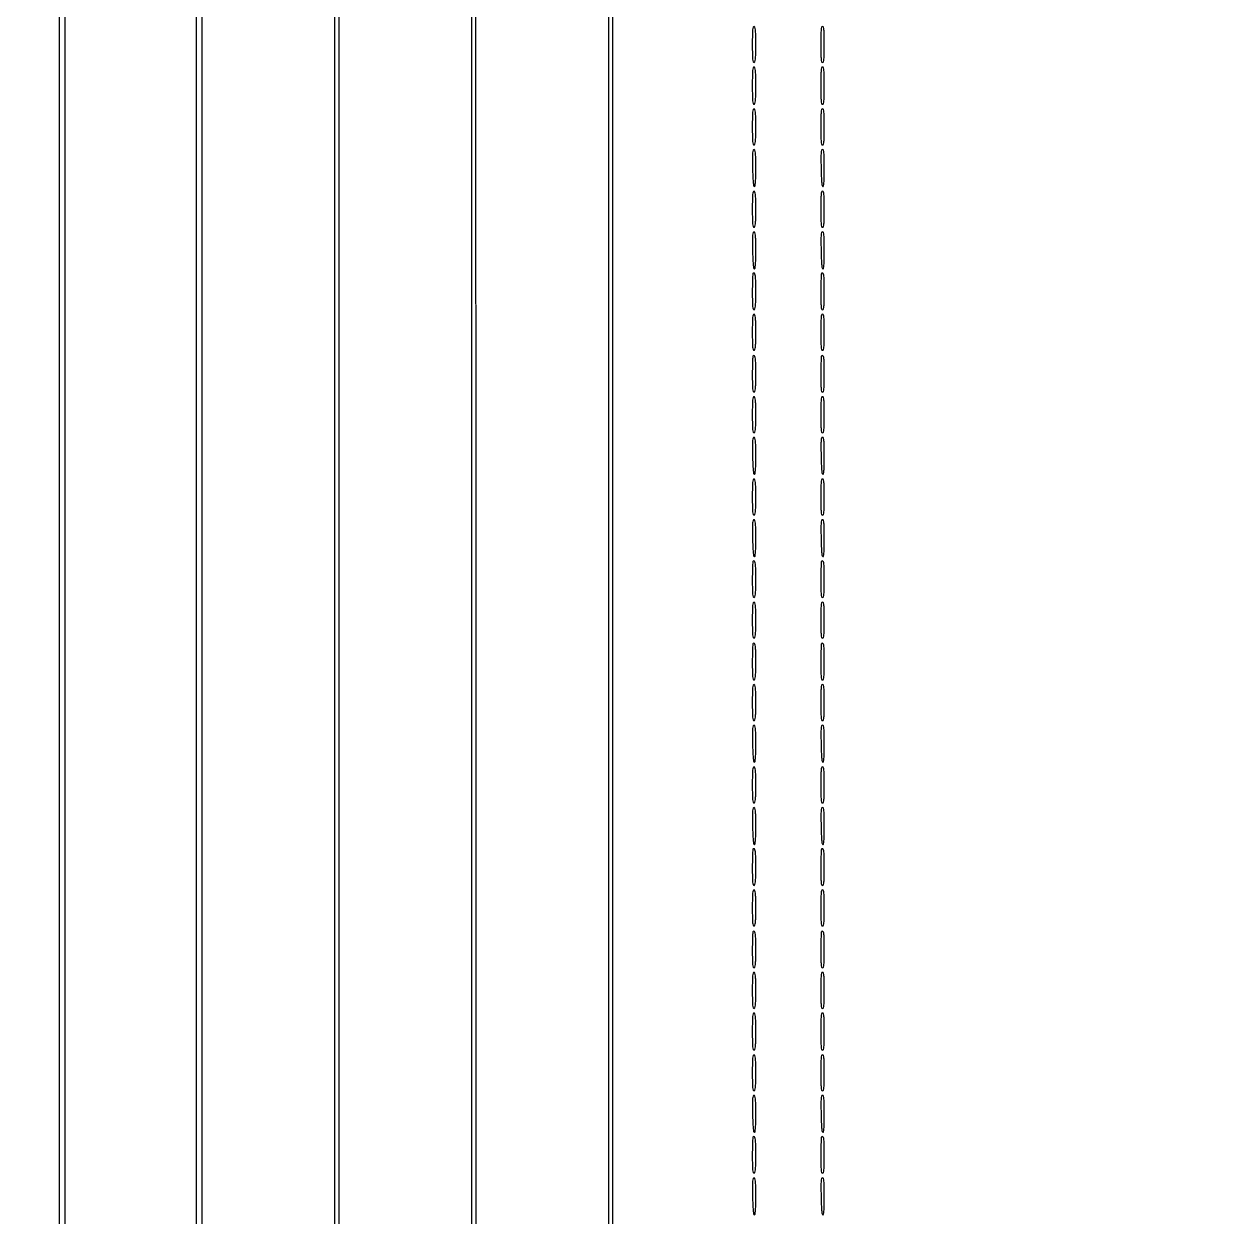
# Model space of a CAD drawing. Extents: x 56 to 1133, y 13 to 780.
# Drawn here: x 957 to 1045.1, y 379.2 to 466.1 of the extents above; entities that cross this region are included whole.
import ezdxf

# ---------------------------------------------------------------- set-up
doc = ezdxf.new("R2010")
doc.units = 0
doc.header["$MEASUREMENT"] = 0

msp = doc.modelspace()

# ---------------------------------------------------------------- linework, layer by layer
for points in [[(1017.40694, 575.895877, -0.000001), (1070.584681, 576.252606, -0.000002), (1122.697079, 576.601864, -0.000762)], [(949.508039, 401.901185, -0.000001), (949.529232, 360.757398, -0.000095), (949.545571, 310.204162, -0.000033), (949.5504, 237.340307)], [(949.8888, 237.360368, -0.000033), (949.893629, 310.215336, -0.000095), (949.909968, 360.762414, -0.000001), (949.931161, 401.901185, -0.259795)], [(529.032925, 286.436984, -0.000002), (529.83462, 265.012438, -0.000004), (530.769888, 240.009811, -0.000003), (531.839084, 211.4154, 0.000001), (532.991169, 180.601107, 0.000001), (534.178651, 148.843697, 0.000001), (535.23949, 120.47627, 0.000003), (535.941746, 101.701946, 0.000115)], [(1130.14234, 577.288816, 0.000001), (1112.945079, 577.188951, 0.000111)], [(709.121796, 442.82444, 0.000019), (709.1172, 324.090018, -0.000009), (709.114218, 161.564965, -0.000147)], [(709.450724, 554.916273, 0.000002), (709.414274, 575.305401, 0.198447)], [(528.70788, 577.073614, 0.000003), (528.686579, 549.005158, 0.000159)], [(1130.319428, 549.297508, 0.000003), (1130.298148, 577.178284, 0.310328)], [(999.895262, 130.411957, -0.000016), (999.889323, 214.686923, -0.00001), (999.8874, 314.7966), (999.8874, 575.8722)], [(949.587434, 542.270097, 0.000039), (949.571505, 496.352385, -0.000069), (949.557295, 461.418893, -0.000198), (949.534419, 437.103757, -0.000003), (949.50785, 417.314747, -0.198562)], [(949.93135, 417.399347, -0.000003), (949.904781, 437.177782, -0.000198), (949.881905, 461.479932, -0.000069), (949.867695, 496.394685, 0.000039), (949.851766, 542.287802, 0.000362)], [(867.494661, 577.364799, 0.000005), (856.344487, 577.379916, 0.00021)], [(1123.689615, 116.367112, -0.000006), (1124.783934, 145.734891, -0.000006), (1126.038574, 179.384269, -0.000006), (1127.294472, 213.046277), (1130.3406, 294.666454), (1130.3406, 435.948782, 0.000028), (1130.336459, 510.110125, 0.000161)], [(948.659575, 576.547368, -0.000048), (957.461752, 576.51982, -0.008945), (958.36995, 576.50064), (959.5332, 576.455244), (959.5332, 319.063104), (959.5332, 61.670964)], [(829.207259, 290.42785, 0.000009), (829.185801, 269.624214, 0.000219)], [(947.132276, 416.105532, -0.000035), (941.408386, 416.084054, -0.000713)], [(709.096025, 106.631092, -0.000008), (709.074425, 72.940537, -0.213464)], [(950.059714, 402.131656, 0.000078), (950.060905, 409.6207, 0.000094)]]:
    msp.add_lwpolyline(points, format="xyb")
for points in [[(967.46445, 576.326716), (969.516, 576.276178), (969.516, 317.367389, -0.000017), (969.512651, 218.088578, -0.000028), (969.50231, 134.513057), (969.488619, 58.477819, -0.414161), (969.469396, 58.4586, -0.062529), (969.333274, 58.47569, -0.000357), (968.082385, 58.795769, -0.00172), (966.921999, 59.097832, -0.005155), (966.132, 59.31512, -0.006547), (964.361381, 59.846997, -0.007002), (962.644711, 60.413811, -0.006957), (961.177443, 60.94414, -0.027757), (960.303072, 61.330678), (959.9562, 61.507639), (959.9562, 318.993875), (959.9562, 576.480112), (962.68455, 576.428683, -0.000361), (963.879019, 576.405303, -0.000259), (965.21409, 576.377515, -0.000262), (966.485351, 576.349731, -0.000563)], [(977.61645, 576.157693), (979.5834, 576.107068), (979.5834, 316.299035), (979.5834, 56.491002), (979.13925, 56.549162, -0.012122), (978.180356, 56.698453, -0.001695), (976.206268, 57.061926, -0.002095), (974.078241, 57.470444, -0.003243), (972.24435, 57.842843), (969.939, 58.32657), (969.939, 317.319261), (969.939, 576.311952), (972.79425, 576.260135, -0.00044), (974.031342, 576.236595, -0.000334), (975.388562, 576.208668, -0.000337), (976.662474, 576.180746, -0.000786)], [(987.76845, 575.988588), (989.5662, 575.938071), (989.5662, 315.462423), (989.5662, 54.986776), (989.37585, 55.028828, 0.019456), (989.233932, 55.054435, 0.000362), (988.483452, 55.159339, 0.000888), (987.607788, 55.279509, 0.000594), (986.6052, 55.414071, -0.002425), (984.748672, 55.670168, -0.001718), (982.667481, 55.974852, -0.00098), (980.717966, 56.271013, -0.018582), (980.11215, 56.387448), (979.9218, 56.431424), (979.9218, 316.287219), (979.9218, 576.143015), (982.94625, 576.09106, -0.000557), (984.235942, 576.067467, -0.00046), (985.610357, 576.039527, -0.000465), (986.871123, 576.011563, -0.001247)], [(996.94755, 575.872373), (999.549, 575.8722), (999.549, 314.8389), (999.549, 53.8056), (999.37686, 53.8056, -0.029907), (999.123591, 53.820763, -0.000074), (995.543404, 54.251522, -0.000454), (992.328113, 54.641822, -0.003128), (990.7506, 54.844791), (989.9469, 54.953313), (989.925736, 315.468634), (989.904573, 575.983955), (992.125336, 575.928251, 0.002222), (993.162103, 575.906856, 0.00115), (994.457927, 575.888859, 0.001143), (995.789832, 575.876471, 0.001737)], [(1010.0394, 464.6655, 0.002961), (1010.043679, 463.942852, 0.021161), (1010.062597, 463.5939, 0.045065), (1010.098112, 463.405724, 0.33533), (1010.1663, 463.3542, 0.33533), (1010.234488, 463.405724, 0.045065), (1010.270003, 463.5939, 0.021161), (1010.288921, 463.942852, 0.002961), (1010.2932, 464.6655, 0.002961), (1010.288921, 465.388148, 0.021161), (1010.270003, 465.7371, 0.045065), (1010.234488, 465.925276, 0.33533), (1010.1663, 465.9768, 0.33533), (1010.098112, 465.925276, 0.045065), (1010.062597, 465.7371, 0.021161), (1010.043679, 465.388148, 0.002961)], [(1015.0308, 464.6655, 0.002961), (1015.035079, 463.942852, 0.021161), (1015.053997, 463.5939, 0.045065), (1015.089512, 463.405724, 0.33533), (1015.1577, 463.3542, 0.33533), (1015.225888, 463.405724, 0.045065), (1015.261403, 463.5939, 0.021161), (1015.280321, 463.942852, 0.002961), (1015.2846, 464.6655, 0.002961), (1015.280321, 465.388148, 0.021161), (1015.261403, 465.7371, 0.045065), (1015.225888, 465.925276, 0.33533), (1015.1577, 465.9768, 0.33533), (1015.089512, 465.925276, 0.045065), (1015.053997, 465.7371, 0.021161), (1015.035079, 465.388148, 0.002961)], [(1010.0394, 461.6622, 0.002849), (1010.043658, 460.914986, 0.020523), (1010.062533, 460.55535, 0.04313), (1010.097853, 460.360899, 0.338315), (1010.1663, 460.3086, 0.338315), (1010.234747, 460.360899, 0.04313), (1010.270067, 460.55535, 0.020523), (1010.288942, 460.914986, 0.002849), (1010.2932, 461.6622, 0.002849), (1010.288942, 462.409414, 0.020523), (1010.270067, 462.76905, 0.04313), (1010.234747, 462.963501, 0.338315), (1010.1663, 463.0158, 0.338315), (1010.097853, 462.963501, 0.04313), (1010.062533, 462.76905, 0.020523), (1010.043658, 462.409414, 0.002849)], [(1015.0308, 461.6622, 0.002849), (1015.035058, 460.914986, 0.020523), (1015.053933, 460.55535, 0.04313), (1015.089253, 460.360899, 0.338315), (1015.1577, 460.3086, 0.338315), (1015.226147, 460.360899, 0.04313), (1015.261467, 460.55535, 0.020523), (1015.280342, 460.914986, 0.002849), (1015.2846, 461.6622, 0.002849), (1015.280342, 462.409414, 0.020523), (1015.261467, 462.76905, 0.04313), (1015.226147, 462.963501, 0.338315), (1015.1577, 463.0158, 0.338315), (1015.089253, 462.963501, 0.04313), (1015.053933, 462.76905, 0.020523), (1015.035058, 462.409414, 0.002849)], [(1010.0394, 458.6589, 0.002961), (1010.043679, 457.936252, 0.021161), (1010.062597, 457.5873, 0.045065), (1010.098112, 457.399124, 0.33533), (1010.1663, 457.3476, 0.33533), (1010.234488, 457.399124, 0.045065), (1010.270003, 457.5873, 0.021161), (1010.288921, 457.936252, 0.002961), (1010.2932, 458.6589, 0.002961), (1010.288921, 459.381548, 0.021161), (1010.270003, 459.7305, 0.045065), (1010.234488, 459.918676, 0.33533), (1010.1663, 459.9702, 0.33533), (1010.098112, 459.918676, 0.045065), (1010.062597, 459.7305, 0.021161), (1010.043679, 459.381548, 0.002961)], [(1015.0308, 458.6589, 0.002961), (1015.035079, 457.936252, 0.021161), (1015.053997, 457.5873, 0.045065), (1015.089512, 457.399124, 0.33533), (1015.1577, 457.3476, 0.33533), (1015.225888, 457.399124, 0.045065), (1015.261403, 457.5873, 0.021161), (1015.280321, 457.936252, 0.002961), (1015.2846, 458.6589, 0.002961), (1015.280321, 459.381548, 0.021161), (1015.261403, 459.7305, 0.045065), (1015.225888, 459.918676, 0.33533), (1015.1577, 459.9702, 0.33533), (1015.089512, 459.918676, 0.045065), (1015.053997, 459.7305, 0.021161), (1015.035079, 459.381548, 0.002961)], [(1010.058402, 455.683707, 0.00406), (1010.074728, 455.04845, 0.015187), (1010.100342, 454.649955, 0.015954), (1010.133887, 454.386121, 0.279848), (1010.18745, 454.323057, 0.457179), (1010.241833, 454.355409, 0.024232), (1010.270953, 454.581545, 0.016613), (1010.288691, 454.963631, 0.003292), (1010.2932, 455.64855, 0.002775), (1010.288992, 456.406734, 0.020868), (1010.270044, 456.76505, 0.045773), (1010.234017, 456.956458, 0.335075), (1010.164152, 457.0092, 0.334735), (1010.095124, 456.957157, 0.049826), (1010.062064, 456.77463, 0.021548), (1010.049413, 456.42841, 0.002753)], [(1015.049802, 455.683707, 0.00406), (1015.066128, 455.04845, 0.015187), (1015.091742, 454.649955, 0.015954), (1015.125287, 454.386121, 0.279848), (1015.17885, 454.323057, 0.457179), (1015.233233, 454.355409, 0.024232), (1015.262353, 454.581545, 0.016613), (1015.280091, 454.963631, 0.003292), (1015.2846, 455.64855, 0.002775), (1015.280392, 456.406734, 0.020868), (1015.261444, 456.76505, 0.045773), (1015.225417, 456.956458, 0.335075), (1015.155552, 457.0092, 0.334735), (1015.086524, 456.957157, 0.049826), (1015.053464, 456.77463, 0.021548), (1015.040813, 456.42841, 0.002753)], [(1010.0394, 452.6523, 0.002961), (1010.043679, 451.929652, 0.021161), (1010.062597, 451.5807, 0.045065), (1010.098112, 451.392524, 0.33533), (1010.1663, 451.341, 0.33533), (1010.234488, 451.392524, 0.045065), (1010.270003, 451.5807, 0.021161), (1010.288921, 451.929652, 0.002961), (1010.2932, 452.6523, 0.002961), (1010.288921, 453.374948, 0.021161), (1010.270003, 453.7239, 0.045065), (1010.234488, 453.912076, 0.33533), (1010.1663, 453.9636, 0.33533), (1010.098112, 453.912076, 0.045065), (1010.062597, 453.7239, 0.021161), (1010.043679, 453.374948, 0.002961)], [(1015.0308, 452.6523, 0.002961), (1015.035079, 451.929652, 0.021161), (1015.053997, 451.5807, 0.045065), (1015.089512, 451.392524, 0.33533), (1015.1577, 451.341, 0.33533), (1015.225888, 451.392524, 0.045065), (1015.261403, 451.5807, 0.021161), (1015.280321, 451.929652, 0.002961), (1015.2846, 452.6523, 0.002961), (1015.280321, 453.374948, 0.021161), (1015.261403, 453.7239, 0.045065), (1015.225888, 453.912076, 0.33533), (1015.1577, 453.9636, 0.33533), (1015.089512, 453.912076, 0.045065), (1015.053997, 453.7239, 0.021161), (1015.035079, 453.374948, 0.002961)], [(1010.058402, 449.677107, 0.00406), (1010.074728, 449.04185, 0.015187), (1010.100342, 448.643355, 0.015954), (1010.133887, 448.379521, 0.279848), (1010.18745, 448.316457, 0.457179), (1010.241833, 448.348809, 0.024232), (1010.270953, 448.574945, 0.016613), (1010.288691, 448.957031, 0.003292), (1010.2932, 449.64195, 0.002775), (1010.288992, 450.400134, 0.020868), (1010.270044, 450.75845, 0.045773), (1010.234017, 450.949858, 0.335075), (1010.164152, 451.0026, 0.334735), (1010.095124, 450.950557, 0.049826), (1010.062064, 450.76803, 0.021548), (1010.049413, 450.42181, 0.002753)], [(1015.049802, 449.677107, 0.00406), (1015.066128, 449.04185, 0.015187), (1015.091742, 448.643355, 0.015954), (1015.125287, 448.379521, 0.279848), (1015.17885, 448.316457, 0.457179), (1015.233233, 448.348809, 0.024232), (1015.262353, 448.574945, 0.016613), (1015.280091, 448.957031, 0.003292), (1015.2846, 449.64195, 0.002775), (1015.280392, 450.400134, 0.020868), (1015.261444, 450.75845, 0.045773), (1015.225417, 450.949858, 0.335075), (1015.155552, 451.0026, 0.334735), (1015.086524, 450.950557, 0.049826), (1015.053464, 450.76803, 0.021548), (1015.040813, 450.42181, 0.002753)], [(1010.0958, 447.9852, 0.185783), (1010.073036, 447.933952, 0.00225), (1010.055968, 447.564315, 0.006347), (1010.043474, 447.132885, 0.004064), (1010.0394, 446.6316, 0.003), (1010.043687, 445.917141, 0.021382), (1010.062619, 445.57175, 0.045736), (1010.0982, 445.385659, 0.334295), (1010.1663, 445.3344, 0.338315), (1010.234747, 445.386699, 0.04313), (1010.270067, 445.58115, 0.020523), (1010.288942, 445.940786, 0.002849), (1010.2932, 446.688, 0.00412), (1010.286554, 447.494555, 0.033647), (1010.255746, 447.861568, 0.167132), (1010.190339, 447.986525, 0.406029)], [(1015.0872, 447.9852, 0.185783), (1015.064436, 447.933952, 0.00225), (1015.047367, 447.564315, 0.006347), (1015.034874, 447.132885, 0.004064), (1015.0308, 446.6316, 0.003), (1015.035087, 445.917141, 0.021382), (1015.054019, 445.57175, 0.045736), (1015.0896, 445.385659, 0.334295), (1015.1577, 445.3344, 0.338315), (1015.226147, 445.386699, 0.04313), (1015.261467, 445.58115, 0.020523), (1015.280342, 445.940786, 0.002849), (1015.2846, 446.688, 0.00412), (1015.277954, 447.494555, 0.033647), (1015.247146, 447.861568, 0.167132), (1015.181739, 447.986525, 0.406029)], [(1010.0394, 443.6847, 0.002961), (1010.043679, 442.962052, 0.021161), (1010.062597, 442.6131, 0.045065), (1010.098112, 442.424924, 0.33533), (1010.1663, 442.3734, 0.33533), (1010.234488, 442.424924, 0.045065), (1010.270003, 442.6131, 0.021161), (1010.288921, 442.962052, 0.002961), (1010.2932, 443.6847, 0.002961), (1010.288921, 444.407348, 0.021161), (1010.270003, 444.7563, 0.045065), (1010.234488, 444.944476, 0.33533), (1010.1663, 444.996, 0.33533), (1010.098112, 444.944476, 0.045065), (1010.062597, 444.7563, 0.021161), (1010.043679, 444.407348, 0.002961)], [(1015.0308, 443.6847, 0.002961), (1015.035079, 442.962052, 0.021161), (1015.053997, 442.6131, 0.045065), (1015.089512, 442.424924, 0.33533), (1015.1577, 442.3734, 0.33533), (1015.225888, 442.424924, 0.045065), (1015.261403, 442.6131, 0.021161), (1015.280321, 442.962052, 0.002961), (1015.2846, 443.6847, 0.002961), (1015.280321, 444.407348, 0.021161), (1015.261403, 444.7563, 0.045065), (1015.225888, 444.944476, 0.33533), (1015.1577, 444.996, 0.33533), (1015.089512, 444.944476, 0.045065), (1015.053997, 444.7563, 0.021161), (1015.035079, 444.407348, 0.002961)], [(1010.0958, 441.9786, 0.185783), (1010.073036, 441.927352, 0.00225), (1010.055968, 441.557715, 0.006347), (1010.043474, 441.126285, 0.004064), (1010.0394, 440.625, 0.003), (1010.043687, 439.910541, 0.021382), (1010.062619, 439.56515, 0.045736), (1010.0982, 439.379059, 0.334295), (1010.1663, 439.3278, 0.338315), (1010.234747, 439.380099, 0.04313), (1010.270067, 439.57455, 0.020523), (1010.288942, 439.934186, 0.002849), (1010.2932, 440.6814, 0.00412), (1010.286554, 441.487955, 0.033647), (1010.255746, 441.854968, 0.167132), (1010.190339, 441.979925, 0.406029)], [(1015.0872, 441.9786, 0.185783), (1015.064436, 441.927352, 0.00225), (1015.047367, 441.557715, 0.006347), (1015.034874, 441.126285, 0.004064), (1015.0308, 440.625, 0.003), (1015.035087, 439.910541, 0.021382), (1015.054019, 439.56515, 0.045736), (1015.0896, 439.379059, 0.334295), (1015.1577, 439.3278, 0.338315), (1015.226147, 439.380099, 0.04313), (1015.261467, 439.57455, 0.020523), (1015.280342, 439.934186, 0.002849), (1015.2846, 440.6814, 0.00412), (1015.277954, 441.487955, 0.033647), (1015.247146, 441.854968, 0.167132), (1015.181739, 441.979925, 0.406029)], [(1010.0394, 437.6781, 0.002961), (1010.043679, 436.955452, 0.021161), (1010.062597, 436.6065, 0.045065), (1010.098112, 436.418324, 0.33533), (1010.1663, 436.3668, 0.33533), (1010.234488, 436.418324, 0.045065), (1010.270003, 436.6065, 0.021161), (1010.288921, 436.955452, 0.002961), (1010.2932, 437.6781, 0.002961), (1010.288921, 438.400748, 0.021161), (1010.270003, 438.7497, 0.045065), (1010.234488, 438.937876, 0.33533), (1010.1663, 438.9894, 0.33533), (1010.098112, 438.937876, 0.045065), (1010.062597, 438.7497, 0.021161), (1010.043679, 438.400748, 0.002961)], [(1015.0308, 437.6781, 0.002961), (1015.035079, 436.955452, 0.021161), (1015.053997, 436.6065, 0.045065), (1015.089512, 436.418324, 0.33533), (1015.1577, 436.3668, 0.33533), (1015.225888, 436.418324, 0.045065), (1015.261403, 436.6065, 0.021161), (1015.280321, 436.955452, 0.002961), (1015.2846, 437.6781, 0.002961), (1015.280321, 438.400748, 0.021161), (1015.261403, 438.7497, 0.045065), (1015.225888, 438.937876, 0.33533), (1015.1577, 438.9894, 0.33533), (1015.089512, 438.937876, 0.045065), (1015.053997, 438.7497, 0.021161), (1015.035079, 438.400748, 0.002961)], [(1010.058402, 434.702907, 0.00406), (1010.074728, 434.06765, 0.015187), (1010.100342, 433.669155, 0.015954), (1010.133887, 433.405321, 0.279848), (1010.18745, 433.342257, 0.457179), (1010.241833, 433.374609, 0.024232), (1010.270953, 433.600745, 0.016613), (1010.288691, 433.982831, 0.003292), (1010.2932, 434.66775, 0.002775), (1010.288992, 435.425934, 0.020868), (1010.270044, 435.78425, 0.045773), (1010.234017, 435.975658, 0.335075), (1010.164152, 436.0284, 0.334735), (1010.095124, 435.976357, 0.049826), (1010.062064, 435.79383, 0.021548), (1010.049413, 435.44761, 0.002753)], [(1015.049802, 434.702907, 0.00406), (1015.066128, 434.06765, 0.015187), (1015.091742, 433.669155, 0.015954), (1015.125287, 433.405321, 0.279848), (1015.17885, 433.342257, 0.457179), (1015.233233, 433.374609, 0.024232), (1015.262353, 433.600745, 0.016613), (1015.280091, 433.982831, 0.003292), (1015.2846, 434.66775, 0.002775), (1015.280392, 435.425934, 0.020868), (1015.261444, 435.78425, 0.045773), (1015.225417, 435.975658, 0.335075), (1015.155552, 436.0284, 0.334735), (1015.086524, 435.976357, 0.049826), (1015.053464, 435.79383, 0.021548), (1015.040813, 435.44761, 0.002753)], [(1010.0394, 431.6715, 0.002961), (1010.043679, 430.948852, 0.021161), (1010.062597, 430.5999, 0.045065), (1010.098112, 430.411724, 0.33533), (1010.1663, 430.3602, 0.33533), (1010.234488, 430.411724, 0.045065), (1010.270003, 430.5999, 0.021161), (1010.288921, 430.948852, 0.002961), (1010.2932, 431.6715, 0.002961), (1010.288921, 432.394148, 0.021161), (1010.270003, 432.7431, 0.045065), (1010.234488, 432.931276, 0.33533), (1010.1663, 432.9828, 0.33533), (1010.098112, 432.931276, 0.045065), (1010.062597, 432.7431, 0.021161), (1010.043679, 432.394148, 0.002961)], [(1015.0308, 431.6715, 0.002961), (1015.035079, 430.948852, 0.021161), (1015.053997, 430.5999, 0.045065), (1015.089512, 430.411724, 0.33533), (1015.1577, 430.3602, 0.33533), (1015.225888, 430.411724, 0.045065), (1015.261403, 430.5999, 0.021161), (1015.280321, 430.948852, 0.002961), (1015.2846, 431.6715, 0.002961), (1015.280321, 432.394148, 0.021161), (1015.261403, 432.7431, 0.045065), (1015.225888, 432.931276, 0.33533), (1015.1577, 432.9828, 0.33533), (1015.089512, 432.931276, 0.045065), (1015.053997, 432.7431, 0.021161), (1015.035079, 432.394148, 0.002961)], [(1010.058402, 428.696307, 0.00406), (1010.074728, 428.06105, 0.015187), (1010.100342, 427.662555, 0.015954), (1010.133887, 427.398721, 0.279848), (1010.18745, 427.335657, 0.457179), (1010.241833, 427.368009, 0.024232), (1010.270953, 427.594145, 0.016613), (1010.288691, 427.976231, 0.003292), (1010.2932, 428.66115, 0.002775), (1010.288992, 429.419334, 0.020868), (1010.270044, 429.77765, 0.045773), (1010.234017, 429.969058, 0.335075), (1010.164152, 430.0218, 0.334735), (1010.095124, 429.969757, 0.049826), (1010.062064, 429.78723, 0.021548), (1010.049413, 429.44101, 0.002753)], [(1015.049802, 428.696307, 0.00406), (1015.066128, 428.06105, 0.015187), (1015.091742, 427.662555, 0.015954), (1015.125287, 427.398721, 0.279848), (1015.17885, 427.335657, 0.457179), (1015.233233, 427.368009, 0.024232), (1015.262353, 427.594145, 0.016613), (1015.280091, 427.976231, 0.003292), (1015.2846, 428.66115, 0.002775), (1015.280392, 429.419334, 0.020868), (1015.261444, 429.77765, 0.045773), (1015.225417, 429.969058, 0.335075), (1015.155552, 430.0218, 0.334735), (1015.086524, 429.969757, 0.049826), (1015.053464, 429.78723, 0.021548), (1015.040813, 429.44101, 0.002753)], [(1010.0958, 427.0044, 0.185783), (1010.073036, 426.953152, 0.00225), (1010.055968, 426.583515, 0.006347), (1010.043474, 426.152085, 0.004064), (1010.0394, 425.6508, 0.003), (1010.043687, 424.936341, 0.021382), (1010.062619, 424.59095, 0.045736), (1010.0982, 424.404859, 0.334295), (1010.1663, 424.3536, 0.338315), (1010.234747, 424.405899, 0.04313), (1010.270067, 424.60035, 0.020523), (1010.288942, 424.959986, 0.002849), (1010.2932, 425.7072, 0.00412), (1010.286554, 426.513755, 0.033647), (1010.255746, 426.880768, 0.167132), (1010.190339, 427.005725, 0.406029)], [(1015.0872, 427.0044, 0.185783), (1015.064436, 426.953152, 0.00225), (1015.047367, 426.583515, 0.006347), (1015.034874, 426.152085, 0.004064), (1015.0308, 425.6508, 0.003), (1015.035087, 424.936341, 0.021382), (1015.054019, 424.59095, 0.045736), (1015.0896, 424.404859, 0.334295), (1015.1577, 424.3536, 0.338315), (1015.226147, 424.405899, 0.04313), (1015.261467, 424.60035, 0.020523), (1015.280342, 424.959986, 0.002849), (1015.2846, 425.7072, 0.00412), (1015.277954, 426.513755, 0.033647), (1015.247146, 426.880768, 0.167132), (1015.181739, 427.005725, 0.406029)], [(1010.0394, 422.7039, 0.002961), (1010.043679, 421.981252, 0.021161), (1010.062597, 421.6323, 0.045065), (1010.098112, 421.444124, 0.33533), (1010.1663, 421.3926, 0.33533), (1010.234488, 421.444124, 0.045065), (1010.270003, 421.6323, 0.021161), (1010.288921, 421.981252, 0.002961), (1010.2932, 422.7039, 0.002961), (1010.288921, 423.426548, 0.021161), (1010.270003, 423.7755, 0.045065), (1010.234488, 423.963676, 0.33533), (1010.1663, 424.0152, 0.33533), (1010.098112, 423.963676, 0.045065), (1010.062597, 423.7755, 0.021161), (1010.043679, 423.426548, 0.002961)], [(1015.0308, 422.7039, 0.002961), (1015.035079, 421.981252, 0.021161), (1015.053997, 421.6323, 0.045065), (1015.089512, 421.444124, 0.33533), (1015.1577, 421.3926, 0.33533), (1015.225888, 421.444124, 0.045065), (1015.261403, 421.6323, 0.021161), (1015.280321, 421.981252, 0.002961), (1015.2846, 422.7039, 0.002961), (1015.280321, 423.426548, 0.021161), (1015.261403, 423.7755, 0.045065), (1015.225888, 423.963676, 0.33533), (1015.1577, 424.0152, 0.33533), (1015.089512, 423.963676, 0.045065), (1015.053997, 423.7755, 0.021161), (1015.035079, 423.426548, 0.002961)], [(1010.0958, 420.9978, 0.185783), (1010.073036, 420.946552, 0.00225), (1010.055968, 420.576915, 0.006347), (1010.043474, 420.145485, 0.004064), (1010.0394, 419.6442, 0.003), (1010.043687, 418.929741, 0.021382), (1010.062619, 418.58435, 0.045736), (1010.0982, 418.398259, 0.334295), (1010.1663, 418.347, 0.338315), (1010.234747, 418.399299, 0.04313), (1010.270067, 418.59375, 0.020523), (1010.288942, 418.953386, 0.002849), (1010.2932, 419.7006, 0.00412), (1010.286554, 420.507155, 0.033647), (1010.255746, 420.874168, 0.167132), (1010.190339, 420.999125, 0.406029)], [(1015.0872, 420.9978, 0.185783), (1015.064436, 420.946552, 0.00225), (1015.047367, 420.576915, 0.006347), (1015.034874, 420.145485, 0.004064), (1015.0308, 419.6442, 0.003), (1015.035087, 418.929741, 0.021382), (1015.054019, 418.58435, 0.045736), (1015.0896, 418.398259, 0.334295), (1015.1577, 418.347, 0.338315), (1015.226147, 418.399299, 0.04313), (1015.261467, 418.59375, 0.020523), (1015.280342, 418.953386, 0.002849), (1015.2846, 419.7006, 0.00412), (1015.277954, 420.507155, 0.033647), (1015.247146, 420.874168, 0.167132), (1015.181739, 420.999125, 0.406029)], [(1010.0394, 416.6973, 0.002961), (1010.043679, 415.974652, 0.021161), (1010.062597, 415.6257, 0.045065), (1010.098112, 415.437524, 0.33533), (1010.1663, 415.386, 0.33533), (1010.234488, 415.437524, 0.045065), (1010.270003, 415.6257, 0.021161), (1010.288921, 415.974652, 0.002961), (1010.2932, 416.6973, 0.002961), (1010.288921, 417.419948, 0.021161), (1010.270003, 417.7689, 0.045065), (1010.234488, 417.957076, 0.33533), (1010.1663, 418.0086, 0.33533), (1010.098112, 417.957076, 0.045065), (1010.062597, 417.7689, 0.021161), (1010.043679, 417.419948, 0.002961)], [(1015.0308, 416.6973, 0.002961), (1015.035079, 415.974652, 0.021161), (1015.053997, 415.6257, 0.045065), (1015.089512, 415.437524, 0.33533), (1015.1577, 415.386, 0.33533), (1015.225888, 415.437524, 0.045065), (1015.261403, 415.6257, 0.021161), (1015.280321, 415.974652, 0.002961), (1015.2846, 416.6973, 0.002961), (1015.280321, 417.419948, 0.021161), (1015.261403, 417.7689, 0.045065), (1015.225888, 417.957076, 0.33533), (1015.1577, 418.0086, 0.33533), (1015.089512, 417.957076, 0.045065), (1015.053997, 417.7689, 0.021161), (1015.035079, 417.419948, 0.002961)], [(1010.058402, 413.722107, 0.00406), (1010.074728, 413.08685, 0.015187), (1010.100342, 412.688355, 0.015954), (1010.133887, 412.424521, 0.279848), (1010.18745, 412.361457, 0.457179), (1010.241833, 412.393809, 0.024232), (1010.270953, 412.619945, 0.016613), (1010.288691, 413.002031, 0.003292), (1010.2932, 413.68695, 0.002775), (1010.288992, 414.445134, 0.020868), (1010.270044, 414.80345, 0.045773), (1010.234017, 414.994858, 0.335075), (1010.164152, 415.0476, 0.334735), (1010.095124, 414.995557, 0.049826), (1010.062064, 414.81303, 0.021548), (1010.049413, 414.46681, 0.002753)], [(1015.049802, 413.722107, 0.00406), (1015.066128, 413.08685, 0.015187), (1015.091742, 412.688355, 0.015954), (1015.125287, 412.424521, 0.279848), (1015.17885, 412.361457, 0.457179), (1015.233233, 412.393809, 0.024232), (1015.262353, 412.619945, 0.016613), (1015.280091, 413.002031, 0.003292), (1015.2846, 413.68695, 0.002775), (1015.280392, 414.445134, 0.020868), (1015.261444, 414.80345, 0.045773), (1015.225417, 414.994858, 0.335075), (1015.155552, 415.0476, 0.334735), (1015.086524, 414.995557, 0.049826), (1015.053464, 414.81303, 0.021548), (1015.040813, 414.46681, 0.002753)], [(1010.0394, 410.6907, 0.002961), (1010.043679, 409.968052, 0.021161), (1010.062597, 409.6191, 0.045065), (1010.098112, 409.430924, 0.33533), (1010.1663, 409.3794, 0.33533), (1010.234488, 409.430924, 0.045065), (1010.270003, 409.6191, 0.021161), (1010.288921, 409.968052, 0.002961), (1010.2932, 410.6907, 0.002961), (1010.288921, 411.413348, 0.021161), (1010.270003, 411.7623, 0.045065), (1010.234488, 411.950476, 0.33533), (1010.1663, 412.002, 0.33533), (1010.098112, 411.950476, 0.045065), (1010.062597, 411.7623, 0.021161), (1010.043679, 411.413348, 0.002961)], [(1015.0308, 410.6907, 0.002961), (1015.035079, 409.968052, 0.021161), (1015.053997, 409.6191, 0.045065), (1015.089512, 409.430924, 0.33533), (1015.1577, 409.3794, 0.33533), (1015.225888, 409.430924, 0.045065), (1015.261403, 409.6191, 0.021161), (1015.280321, 409.968052, 0.002961), (1015.2846, 410.6907, 0.002961), (1015.280321, 411.413348, 0.021161), (1015.261403, 411.7623, 0.045065), (1015.225888, 411.950476, 0.33533), (1015.1577, 412.002, 0.33533), (1015.089512, 411.950476, 0.045065), (1015.053997, 411.7623, 0.021161), (1015.035079, 411.413348, 0.002961)], [(1010.058402, 407.715507, 0.00406), (1010.074728, 407.08025, 0.015187), (1010.100342, 406.681755, 0.015954), (1010.133887, 406.417921, 0.279848), (1010.18745, 406.354857, 0.457179), (1010.241833, 406.387209, 0.024232), (1010.270953, 406.613345, 0.016613), (1010.288691, 406.995431, 0.003292), (1010.2932, 407.68035, 0.002775), (1010.288992, 408.438534, 0.020868), (1010.270044, 408.79685, 0.045773), (1010.234017, 408.988258, 0.335075), (1010.164152, 409.041, 0.334735), (1010.095124, 408.988957, 0.049826), (1010.062064, 408.80643, 0.021548), (1010.049413, 408.46021, 0.002753)], [(1015.049802, 407.715507, 0.00406), (1015.066128, 407.08025, 0.015187), (1015.091742, 406.681755, 0.015954), (1015.125287, 406.417921, 0.279848), (1015.17885, 406.354857, 0.457179), (1015.233233, 406.387209, 0.024232), (1015.262353, 406.613345, 0.016613), (1015.280091, 406.995431, 0.003292), (1015.2846, 407.68035, 0.002775), (1015.280392, 408.438534, 0.020868), (1015.261444, 408.79685, 0.045773), (1015.225417, 408.988258, 0.335075), (1015.155552, 409.041, 0.334735), (1015.086524, 408.988957, 0.049826), (1015.053464, 408.80643, 0.021548), (1015.040813, 408.46021, 0.002753)], [(1010.0958, 406.0236, 0.185783), (1010.073036, 405.972352, 0.00225), (1010.055968, 405.602715, 0.006347), (1010.043474, 405.171285, 0.004064), (1010.0394, 404.67, 0.003), (1010.043687, 403.955541, 0.021382), (1010.062619, 403.61015, 0.045736), (1010.0982, 403.424059, 0.334295), (1010.1663, 403.3728, 0.338315), (1010.234747, 403.425099, 0.04313), (1010.270067, 403.61955, 0.020523), (1010.288942, 403.979186, 0.002849), (1010.2932, 404.7264, 0.00412), (1010.286554, 405.532955, 0.033647), (1010.255746, 405.899968, 0.167132), (1010.190339, 406.024925, 0.406029)], [(1015.0872, 406.0236, 0.185783), (1015.064436, 405.972352, 0.00225), (1015.047367, 405.602715, 0.006347), (1015.034874, 405.171285, 0.004064), (1015.0308, 404.67, 0.003), (1015.035087, 403.955541, 0.021382), (1015.054019, 403.61015, 0.045736), (1015.0896, 403.424059, 0.334295), (1015.1577, 403.3728, 0.338315), (1015.226147, 403.425099, 0.04313), (1015.261467, 403.61955, 0.020523), (1015.280342, 403.979186, 0.002849), (1015.2846, 404.7264, 0.00412), (1015.277954, 405.532955, 0.033647), (1015.247146, 405.899968, 0.167132), (1015.181739, 406.024925, 0.406029)], [(1010.0394, 401.7231, 0.002961), (1010.043679, 401.000452, 0.021161), (1010.062597, 400.6515, 0.045065), (1010.098112, 400.463324, 0.33533), (1010.1663, 400.4118, 0.33533), (1010.234488, 400.463324, 0.045065), (1010.270003, 400.6515, 0.021161), (1010.288921, 401.000452, 0.002961), (1010.2932, 401.7231, 0.002961), (1010.288921, 402.445748, 0.021161), (1010.270003, 402.7947, 0.045065), (1010.234488, 402.982876, 0.33533), (1010.1663, 403.0344, 0.33533), (1010.098112, 402.982876, 0.045065), (1010.062597, 402.7947, 0.021161), (1010.043679, 402.445748, 0.002961)], [(1015.0308, 401.7231, 0.002961), (1015.035079, 401.000452, 0.021161), (1015.053997, 400.6515, 0.045065), (1015.089512, 400.463324, 0.33533), (1015.1577, 400.4118, 0.33533), (1015.225888, 400.463324, 0.045065), (1015.261403, 400.6515, 0.021161), (1015.280321, 401.000452, 0.002961), (1015.2846, 401.7231, 0.002961), (1015.280321, 402.445748, 0.021161), (1015.261403, 402.7947, 0.045065), (1015.225888, 402.982876, 0.33533), (1015.1577, 403.0344, 0.33533), (1015.089512, 402.982876, 0.045065), (1015.053997, 402.7947, 0.021161), (1015.035079, 402.445748, 0.002961)], [(1010.0958, 400.017, 0.185783), (1010.073036, 399.965752, 0.00225), (1010.055968, 399.596115, 0.006347), (1010.043474, 399.164685, 0.004064), (1010.0394, 398.6634, 0.003), (1010.043687, 397.948941, 0.021382), (1010.062619, 397.60355, 0.045736), (1010.0982, 397.417459, 0.334295), (1010.1663, 397.3662, 0.338315), (1010.234747, 397.418499, 0.04313), (1010.270067, 397.61295, 0.020523), (1010.288942, 397.972586, 0.002849), (1010.2932, 398.7198, 0.00412), (1010.286554, 399.526355, 0.033647), (1010.255746, 399.893368, 0.167132), (1010.190339, 400.018325, 0.406029)], [(1015.0872, 400.017, 0.185783), (1015.064436, 399.965752, 0.00225), (1015.047367, 399.596115, 0.006347), (1015.034874, 399.164685, 0.004064), (1015.0308, 398.6634, 0.003), (1015.035087, 397.948941, 0.021382), (1015.054019, 397.60355, 0.045736), (1015.0896, 397.417459, 0.334295), (1015.1577, 397.3662, 0.338315), (1015.226147, 397.418499, 0.04313), (1015.261467, 397.61295, 0.020523), (1015.280342, 397.972586, 0.002849), (1015.2846, 398.7198, 0.00412), (1015.277954, 399.526355, 0.033647), (1015.247146, 399.893368, 0.167132), (1015.181739, 400.018325, 0.406029)], [(1010.0394, 395.7165, 0.002961), (1010.043679, 394.993852, 0.021161), (1010.062597, 394.6449, 0.045065), (1010.098112, 394.456724, 0.33533), (1010.1663, 394.4052, 0.33533), (1010.234488, 394.456724, 0.045065), (1010.270003, 394.6449, 0.021161), (1010.288921, 394.993852, 0.002961), (1010.2932, 395.7165, 0.002961), (1010.288921, 396.439148, 0.021161), (1010.270003, 396.7881, 0.045065), (1010.234488, 396.976276, 0.33533), (1010.1663, 397.0278, 0.33533), (1010.098112, 396.976276, 0.045065), (1010.062597, 396.7881, 0.021161), (1010.043679, 396.439148, 0.002961)], [(1015.0308, 395.7165, 0.002961), (1015.035079, 394.993852, 0.021161), (1015.053997, 394.6449, 0.045065), (1015.089512, 394.456724, 0.33533), (1015.1577, 394.4052, 0.33533), (1015.225888, 394.456724, 0.045065), (1015.261403, 394.6449, 0.021161), (1015.280321, 394.993852, 0.002961), (1015.2846, 395.7165, 0.002961), (1015.280321, 396.439148, 0.021161), (1015.261403, 396.7881, 0.045065), (1015.225888, 396.976276, 0.33533), (1015.1577, 397.0278, 0.33533), (1015.089512, 396.976276, 0.045065), (1015.053997, 396.7881, 0.021161), (1015.035079, 396.439148, 0.002961)], [(1010.0394, 392.7132, 0.002849), (1010.043658, 391.965986, 0.020523), (1010.062533, 391.60635, 0.04313), (1010.097853, 391.411899, 0.338315), (1010.1663, 391.3596, 0.338315), (1010.234747, 391.411899, 0.04313), (1010.270067, 391.60635, 0.020523), (1010.288942, 391.965986, 0.002849), (1010.2932, 392.7132, 0.002849), (1010.288942, 393.460414, 0.020523), (1010.270067, 393.82005, 0.04313), (1010.234747, 394.014501, 0.338315), (1010.1663, 394.0668, 0.338315), (1010.097853, 394.014501, 0.04313), (1010.062533, 393.82005, 0.020523), (1010.043658, 393.460414, 0.002849)], [(1015.0308, 392.7132, 0.002849), (1015.035058, 391.965986, 0.020523), (1015.053933, 391.60635, 0.04313), (1015.089253, 391.411899, 0.338315), (1015.1577, 391.3596, 0.338315), (1015.226147, 391.411899, 0.04313), (1015.261467, 391.60635, 0.020523), (1015.280342, 391.965986, 0.002849), (1015.2846, 392.7132, 0.002849), (1015.280342, 393.460414, 0.020523), (1015.261467, 393.82005, 0.04313), (1015.226147, 394.014501, 0.338315), (1015.1577, 394.0668, 0.338315), (1015.089253, 394.014501, 0.04313), (1015.053933, 393.82005, 0.020523), (1015.035058, 393.460414, 0.002849)], [(1010.0394, 389.7099, 0.002961), (1010.043679, 388.987252, 0.021161), (1010.062597, 388.6383, 0.045065), (1010.098112, 388.450124, 0.33533), (1010.1663, 388.3986, 0.33533), (1010.234488, 388.450124, 0.045065), (1010.270003, 388.6383, 0.021161), (1010.288921, 388.987252, 0.002961), (1010.2932, 389.7099, 0.002961), (1010.288921, 390.432548, 0.021161), (1010.270003, 390.7815, 0.045065), (1010.234488, 390.969676, 0.33533), (1010.1663, 391.0212, 0.33533), (1010.098112, 390.969676, 0.045065), (1010.062597, 390.7815, 0.021161), (1010.043679, 390.432548, 0.002961)], [(1015.0308, 389.7099, 0.002961), (1015.035079, 388.987252, 0.021161), (1015.053997, 388.6383, 0.045065), (1015.089512, 388.450124, 0.33533), (1015.1577, 388.3986, 0.33533), (1015.225888, 388.450124, 0.045065), (1015.261403, 388.6383, 0.021161), (1015.280321, 388.987252, 0.002961), (1015.2846, 389.7099, 0.002961), (1015.280321, 390.432548, 0.021161), (1015.261403, 390.7815, 0.045065), (1015.225888, 390.969676, 0.33533), (1015.1577, 391.0212, 0.33533), (1015.089512, 390.969676, 0.045065), (1015.053997, 390.7815, 0.021161), (1015.035079, 390.432548, 0.002961)], [(1010.058402, 386.734707, 0.00406), (1010.074728, 386.09945, 0.015187), (1010.100342, 385.700955, 0.015954), (1010.133887, 385.437121, 0.279848), (1010.18745, 385.374057, 0.457179), (1010.241833, 385.406409, 0.024232), (1010.270953, 385.632545, 0.016613), (1010.288691, 386.014631, 0.003292), (1010.2932, 386.69955, 0.002775), (1010.288992, 387.457734, 0.020868), (1010.270044, 387.81605, 0.045773), (1010.234017, 388.007458, 0.335075), (1010.164152, 388.0602, 0.334735), (1010.095124, 388.008157, 0.049826), (1010.062064, 387.82563, 0.021548), (1010.049413, 387.47941, 0.002753)], [(1015.049802, 386.734707, 0.00406), (1015.066128, 386.09945, 0.015187), (1015.091742, 385.700955, 0.015954), (1015.125287, 385.437121, 0.279848), (1015.17885, 385.374057, 0.457179), (1015.233233, 385.406409, 0.024232), (1015.262353, 385.632545, 0.016613), (1015.280091, 386.014631, 0.003292), (1015.2846, 386.69955, 0.002775), (1015.280392, 387.457734, 0.020868), (1015.261444, 387.81605, 0.045773), (1015.225417, 388.007458, 0.335075), (1015.155552, 388.0602, 0.334735), (1015.086524, 388.008157, 0.049826), (1015.053464, 387.82563, 0.021548), (1015.040813, 387.47941, 0.002753)], [(1010.0958, 385.0428, 0.185783), (1010.073036, 384.991552, 0.00225), (1010.055968, 384.621915, 0.006347), (1010.043474, 384.190485, 0.004064), (1010.0394, 383.6892, 0.003), (1010.043687, 382.974741, 0.021382), (1010.062619, 382.62935, 0.045736), (1010.0982, 382.443259, 0.334295), (1010.1663, 382.392, 0.338315), (1010.234747, 382.444299, 0.04313), (1010.270067, 382.63875, 0.020523), (1010.288942, 382.998386, 0.002849), (1010.2932, 383.7456, 0.00412), (1010.286554, 384.552155, 0.033647), (1010.255746, 384.919168, 0.167132), (1010.190339, 385.044125, 0.406029)], [(1015.0872, 385.0428, 0.185783), (1015.064436, 384.991552, 0.00225), (1015.047367, 384.621915, 0.006347), (1015.034874, 384.190485, 0.004064), (1015.0308, 383.6892, 0.003), (1015.035087, 382.974741, 0.021382), (1015.054019, 382.62935, 0.045736), (1015.0896, 382.443259, 0.334295), (1015.1577, 382.392, 0.338315), (1015.226147, 382.444299, 0.04313), (1015.261467, 382.63875, 0.020523), (1015.280342, 382.998386, 0.002849), (1015.2846, 383.7456, 0.00412), (1015.277954, 384.552155, 0.033647), (1015.247146, 384.919168, 0.167132), (1015.181739, 385.044125, 0.406029)], [(1010.058402, 380.728107, 0.00406), (1010.074728, 380.09285, 0.015187), (1010.100342, 379.694355, 0.015954), (1010.133887, 379.430521, 0.279848), (1010.18745, 379.367457, 0.457179), (1010.241833, 379.399809, 0.024232), (1010.270953, 379.625945, 0.016613), (1010.288691, 380.008031, 0.003292), (1010.2932, 380.69295, 0.002775), (1010.288992, 381.451134, 0.020868), (1010.270044, 381.80945, 0.045773), (1010.234017, 382.000858, 0.335075), (1010.164152, 382.0536, 0.334735), (1010.095124, 382.001557, 0.049826), (1010.062064, 381.81903, 0.021548), (1010.049413, 381.47281, 0.002753)], [(1015.049802, 380.728107, 0.00406), (1015.066128, 380.09285, 0.015187), (1015.091742, 379.694355, 0.015954), (1015.125287, 379.430521, 0.279848), (1015.17885, 379.367457, 0.457179), (1015.233233, 379.399809, 0.024232), (1015.262353, 379.625945, 0.016613), (1015.280091, 380.008031, 0.003292), (1015.2846, 380.69295, 0.002775), (1015.280392, 381.451134, 0.020868), (1015.261444, 381.80945, 0.045773), (1015.225417, 382.000858, 0.335075), (1015.155552, 382.0536, 0.334735), (1015.086524, 382.001557, 0.049826), (1015.053464, 381.81903, 0.021548), (1015.040813, 381.47281, 0.002753)]]:
    msp.add_lwpolyline(points, format="xyb", close=True)

doc.saveas('drawing.dxf')
